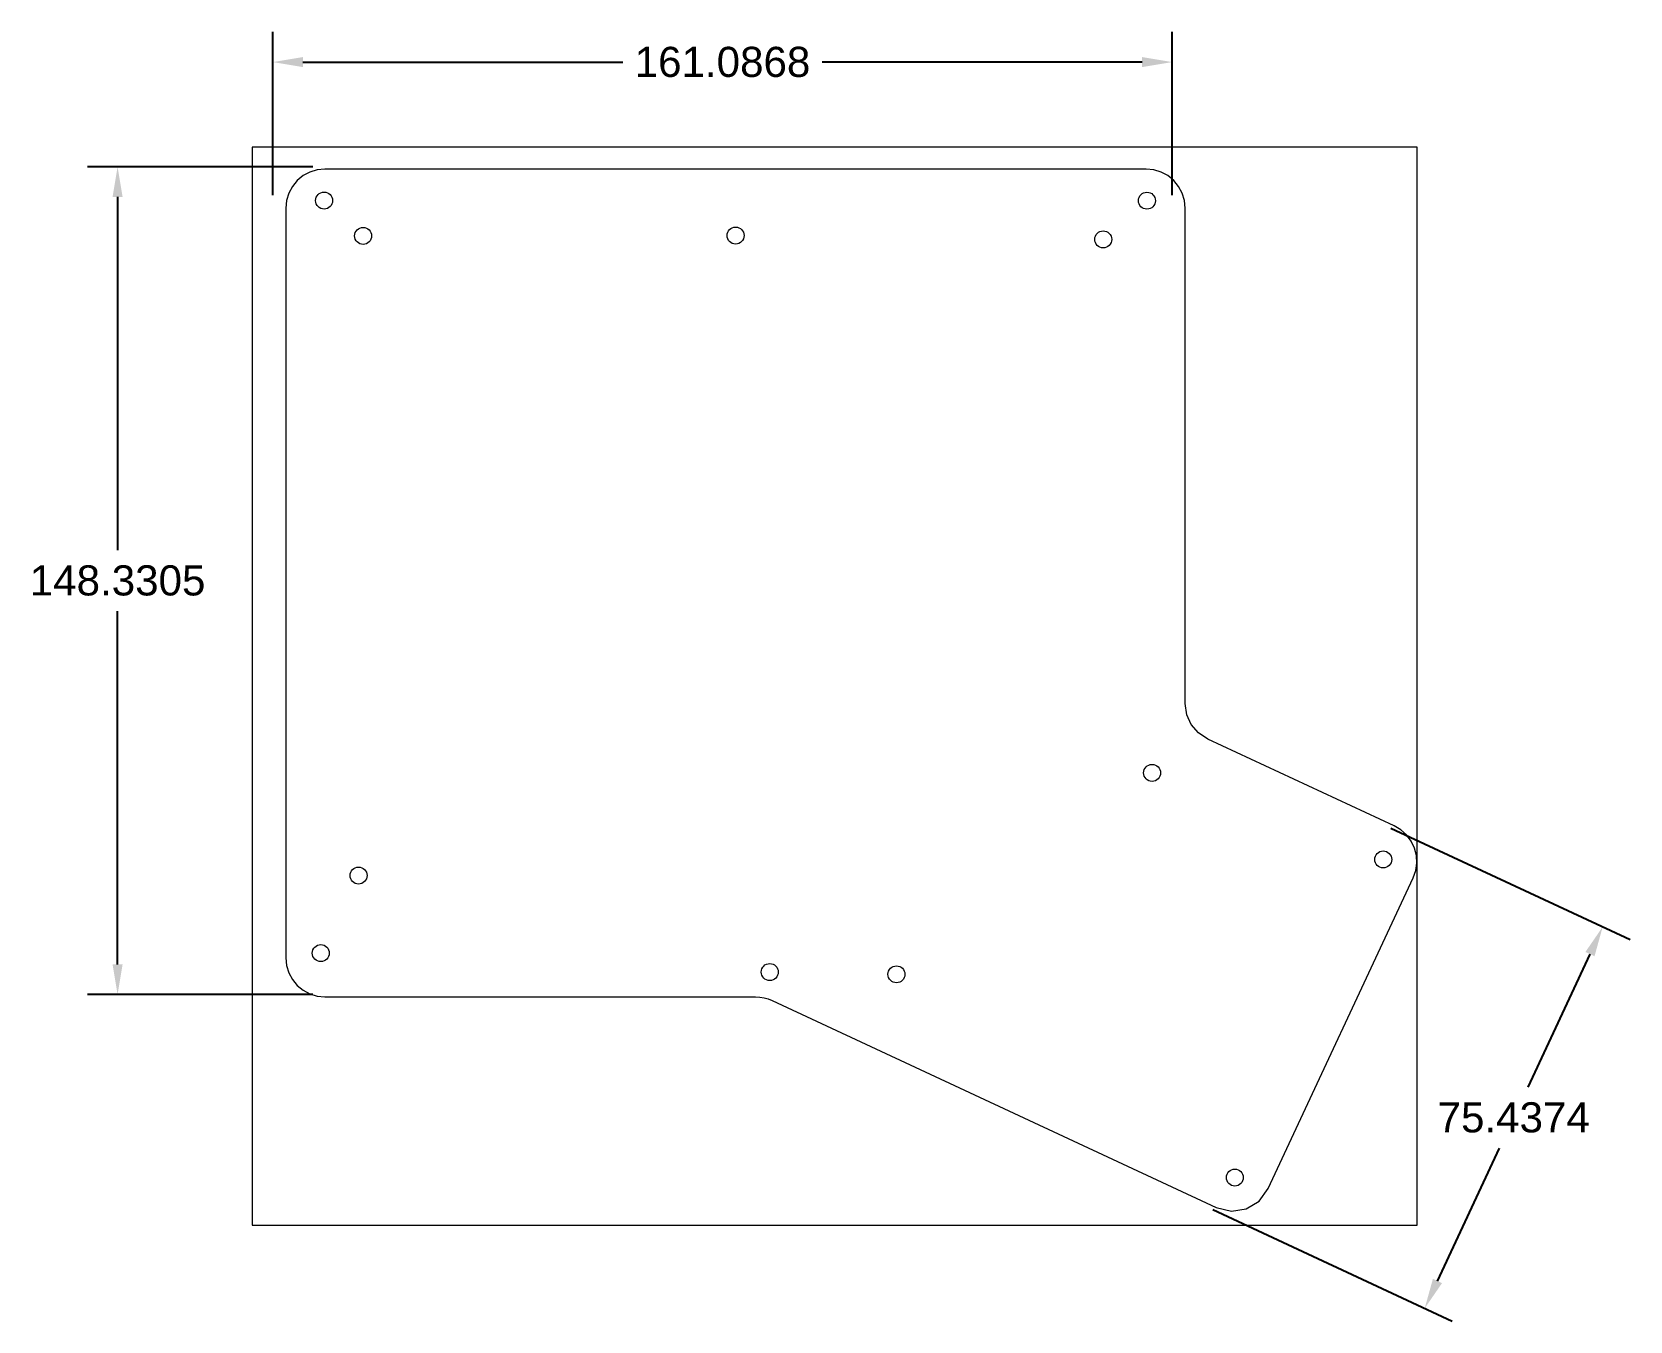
# Paper-space layout 'Présentation5' of a CAD drawing. Header units: inches. Extents: x 1.01 to 10.55, y 0.36 to 8.06.
# The model-space entities are those that its viewports show. They can reach past a viewport. Long polylines and large blocks are cut down to what shows.
import ezdxf

# ---------------------------------------------------------------- set-up
doc = ezdxf.new("R2010")
doc.units = ezdxf.units.IN
doc.header["$MEASUREMENT"] = 0
doc.layers.add('Cutout', color=7, linetype='Continuous', lineweight=0, true_color=0xde3535)
doc.styles.get("Standard").update_dxf_attribs({"font": 'arial.ttf'})
doc.dimstyles.get("Standard").update_dxf_attribs({"dimtxt": 0.18, "dimasz": 0.18, "dimexe": 0.18, "dimexo": 0.0625, "dimgap": 0.09, "dimtad": 0, "dimtih": 1, "dimtoh": 1, "dimdec": 4, "dimzin": 0, "dimdsep": 46, "dimtxsty": 'Standard', "dimcen": 0.09, "dimadec": 0, "dimazin": 0, "dimtfac": 1, "dimtdec": 4, "dimtofl": 0, "dimtmove": 0, "dimatfit": 3, "dimfxl": 1, "dimtolj": 1, "dimtzin": 0, "dimarcsym": 0})

# ---------------------------------------------------------------- blocks, each defined once
blk = doc.blocks.new('*D16')
at = {"layer": 'Cutout', "color": 0, "lineweight": -2, "transparency": 16777216}
for p, q in [((2.4452, 7.0853), (2.4453, 8.0612)), ((7.8148, 7.0853), (7.8148, 8.0612)), ((2.6252, 7.8812), (4.5348, 7.8812)), ((7.6348, 7.8812), (5.7252, 7.8812))]:
    blk.add_line(p, q, dxfattribs=at)
at = {"layer": 'Cutout', "color": 0, "transparency": 16777216}
for points in [[(2.6252, 7.9112), (2.6252, 7.8512), (2.4453, 7.8812)], [(7.6348, 7.9112), (7.6348, 7.8512), (7.8148, 7.8812)]]:
    blk.add_solid(points, dxfattribs=at)
at = {"layer": 'Defpoints', "color": 0, "transparency": 16777216}
for p in [(7.8148, 7.8812), (2.4452, 7.0228), (7.8148, 7.0228)]:
    blk.add_point(p, dxfattribs=at)
at = {"layer": 'Cutout', "color": 0, "transparency": 16777216, "insert": (5.13, 7.8812), "char_height": 0.18, "attachment_point": 5}
blk.add_mtext('\\A1;161.0868', dxfattribs=at)
blk = doc.blocks.new('*D17')
at = {"layer": 'Cutout', "color": 0, "lineweight": -2, "transparency": 16777216}
for p, q in [((2.6847, 7.2562), (1.3386, 7.2562)), ((1.5186, 7.0762), (1.5186, 4.966)), ((1.5186, 2.4918), (1.5186, 4.602)), ((2.6847, 2.3118), (1.3386, 2.3118))]:
    blk.add_line(p, q, dxfattribs=at)
at = {"layer": 'Cutout', "color": 0, "transparency": 16777216}
for points in [[(1.5486, 7.0762), (1.4886, 7.0762), (1.5186, 7.2562)], [(1.5486, 2.4918), (1.4886, 2.4918), (1.5186, 2.3118)]]:
    blk.add_solid(points, dxfattribs=at)
at = {"layer": 'Defpoints', "color": 0, "transparency": 16777216}
for p in [(2.7472, 7.2562), (1.5186, 2.3118), (2.7472, 2.3118)]:
    blk.add_point(p, dxfattribs=at)
at = {"layer": 'Cutout', "color": 0, "transparency": 16777216, "insert": (1.5186, 4.784), "char_height": 0.18, "attachment_point": 5}
blk.add_mtext('\\A1;148.3305', dxfattribs=at)
blk = doc.blocks.new('*D18')
at = {"layer": 'Cutout', "color": 0, "lineweight": -2, "transparency": 16777216}
for p, q in [((9.1199, 3.306), (10.548, 2.6401)), ((10.3088, 2.553), (9.9384, 1.7586)), ((9.3982, 0.6003), (9.7687, 1.3947)), ((8.0572, 1.027), (9.4853, 0.3611))]:
    blk.add_line(p, q, dxfattribs=at)
at = {"layer": 'Cutout', "color": 0, "transparency": 16777216}
for points in [[(10.2816, 2.5657), (10.336, 2.5404), (10.3849, 2.7162)], [(9.3711, 0.613), (9.4254, 0.5876), (9.3222, 0.4372)]]:
    blk.add_solid(points, dxfattribs=at)
at = {"layer": 'Defpoints', "color": 0, "transparency": 16777216}
for p in [(9.0632, 3.3324), (10.3849, 2.7162), (8.0005, 1.0535)]:
    blk.add_point(p, dxfattribs=at)
at = {"layer": 'Cutout', "color": 0, "transparency": 16777216, "insert": (9.8535, 1.5767), "char_height": 0.18, "attachment_point": 5}
blk.add_mtext('\\A1;75.4374', dxfattribs=at)

msp = doc.modelspace()

# ---------------------------------------------------------------- linework, layer by layer
at = {"layer": 'Cutout', "lineweight": 0}
msp.add_lwpolyline([(1097, 82.18), (1063.59, 97.76, -0.291482), (1059.55, 104.1), (1059.55, 192.89, 0.414214), (1052.55, 199.89), (1049.01, 199.89), (1013.1, 199.89), (943.22, 199.89), (907.52, 199.89), (905.47, 199.89, 0.414214), (898.47, 192.89), (898.47, 58.56, 0.414214), (905.47, 51.56), (982.6, 51.56, -0.109498), (985.56, 50.9), (1065.12, 13.81, 0.414191), (1074.43, 17.2), (1100.39, 72.88, 0.414222)], format="xyb", close=True, dxfattribs=at)
for centre in [(905.32, 194.24), (1052.7, 194.23), (912.31, 187.91), (979.03, 187.97), (1044.87, 187.3), (1053.61, 91.69), (1095.02, 76.19), (911.5, 73.3), (904.73, 59.41), (985.14, 56.01), (1007.84, 55.6), (1068.44, 19.17)]:
    msp.add_circle(centre, 1.52, dxfattribs=at)

psp = doc.layouts.new('Présentation5')

# ---------------------------------------------------------------- dimensions: what is measured, and where the dimension line sits
at = {"layer": 'Cutout'}
for p1, p2, distance, picture, middle in [((2.4452423, 7.0228351), (7.8148023, 7.0227866), 0.8583689, '*D16', (5.13003, 7.8811797)), ((2.7471702, 7.2561684), (2.7471764, 2.3118194), -1.2285949, '*D17', (1.5185785, 4.7839924)), ((8.0005286, 1.0534529), (9.0632106, 3.3324483), -1.4582661, '*D18', (9.8535144, 1.5766754))]:
    dim = psp.add_aligned_dim(p1=p1, p2=p2, distance=distance, dimstyle='Standard', override={"dimlfac": -30}, dxfattribs=at)
    dim.commit()
    dim.dimension.update_dxf_attribs({"geometry": picture, "text_midpoint": middle})

# ---------------------------------------------------------------- viewports
psp.add_viewport(center=(5.7990044, 4.153814), size=(6.9547878, 6.440221951), view_center_point=(996.7503825, 107.2463141), view_height=193.20665854, dxfattribs=at)

doc.saveas('drawing.dxf')
